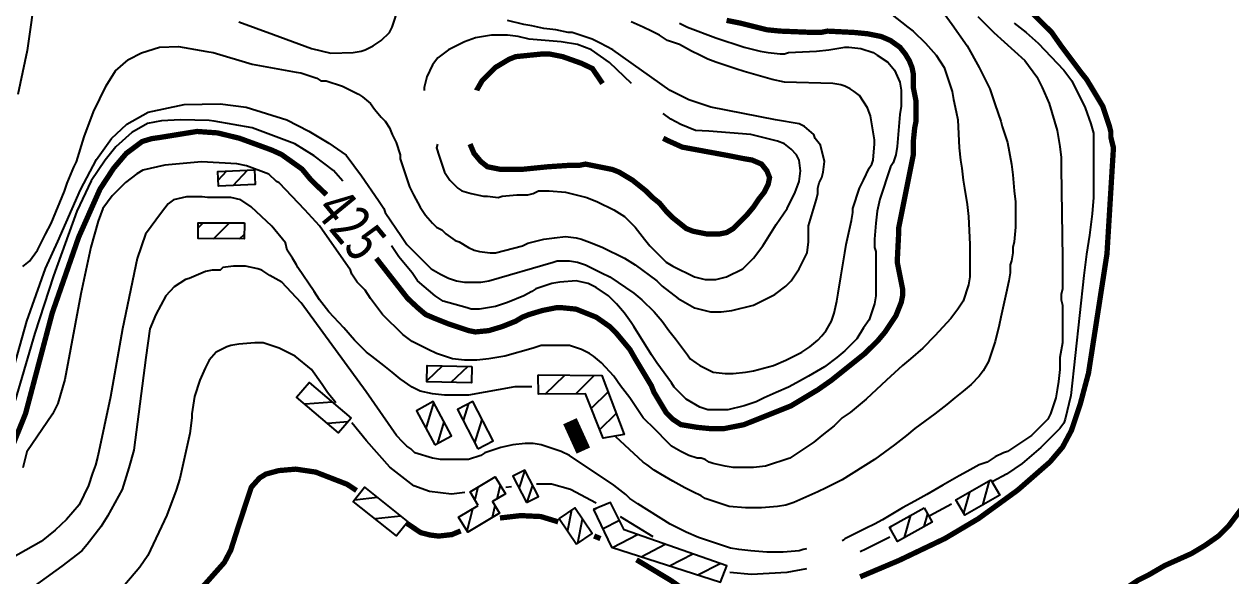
# Model space of a CAD drawing. Extents: x 35515948 to 35520624, y 3302916 to 3308279.
# Drawn here: x 35518052 to 35518622, y 3306017 to 3306278 of the extents above; entities that cross this region are included whole.
import ezdxf
from ezdxf.enums import TextEntityAlignment as Align

# ---------------------------------------------------------------- set-up
doc = ezdxf.new("R2010")
doc.units = 0
doc.header["$LTSCALE"] = 10000
doc.header["$MEASUREMENT"] = 0
for name, color, linetype in [('2112', 7, 'CONTINUOUS'), ('2113', 7, 'CONTINUOUS'), ('8112', 34, 'CONTINUOUS'), ('HY_DX_DGXZ', 3, 'CONTINUOUS')]:
    doc.layers.add(name, color=color, linetype=linetype)
doc.styles.add('正等线体', font='simhei.ttf', dxfattribs={"width": 0.8})

msp = doc.modelspace()

# ---------------------------------------------------------------- linework, layer by layer
at = {"layer": '2112', "linetype": 'Continuous', "ltscale": 0.005, "const_width": 7, "flags": 128}
msp.add_lwpolyline([(35518310.11, 3306090.18), (35518316.43, 3306076.28)], dxfattribs=at)
at = {"layer": '2113', "linetype": 'Continuous', "ltscale": 0.005}
for p, q in [((35518143.87, 3306204.14), (35518147.86, 3306208.48)), ((35518150.99, 3306201.61), (35518157.68, 3306208.91)), ((35518160.81, 3306202.04), (35518161.33, 3306202.6)), ((35518134.41, 3306181.62), (35518136.82, 3306184)), ((35518141.59, 3306176.45), (35518149.16, 3306183.95)), ((35518153.93, 3306176.4), (35518156.21, 3306178.66)), ((35518249.88, 3306116.37), (35518242.51, 3306109.32)), ((35518261.77, 3306116.1), (35518253.83, 3306108.51)), ((35518298.47, 3306102.95), (35518307.64, 3306111.98)), ((35518312.9, 3306103.13), (35518321.78, 3306111.87)), ((35518186.9, 3306108.38), (35518186.7, 3306108.36)), ((35518320.22, 3306096.3), (35518328.14, 3306104.1)), ((35518197.69, 3306099.23), (35518184.95, 3306098.19)), ((35518242.12, 3306086.69), (35518245.79, 3306098.9)), ((35518259.73, 3306090.43), (35518262.31, 3306098.48)), ((35518324.24, 3306086.23), (35518332, 3306093.86)), ((35518205.08, 3306089.8), (35518195.73, 3306089.04)), ((35518247.69, 3306079.82), (35518250.69, 3306089.8)), ((35518265.13, 3306079.92), (35518268.66, 3306090.91)), ((35518286.1, 3306058.42), (35518288.87, 3306067.04)), ((35518266.6, 3306059.04), (35518265.11, 3306053.07)), ((35518277.13, 3306059.93), (35518275.49, 3306053.34)), ((35518289.87, 3306051.82), (35518292.49, 3306059.97)), ((35518508.29, 3306062.01), (35518505.15, 3306050.51)), ((35518219.1, 3306054.13), (35518208.21, 3306052.91)), ((35518498.92, 3306056.66), (35518496.18, 3306046.64)), ((35518264.01, 3306048.64), (35518261.41, 3306038.23)), ((35518274.68, 3306050.11), (35518273.3, 3306044.57)), ((35518310.77, 3306048.08), (35518308.92, 3306038.51)), ((35518321.22, 3306048.3), (35518322.68, 3306049.05)), ((35518479.06, 3306046.43), (35518477.34, 3306040.32)), ((35518230.15, 3306045.3), (35518218.13, 3306043.96)), ((35518315.91, 3306043.86), (35518313.7, 3306032.4)), ((35518325.55, 3306039.28), (35518333.45, 3306043.34)), ((35518471.05, 3306045.68), (35518468.07, 3306035.13)), ((35518330.22, 3306030.44), (35518342.1, 3306036.54)), ((35518461.78, 3306040.49), (35518461.48, 3306039.41)), ((35518343.69, 3306026.12), (35518355.12, 3306032)), ((35518357.15, 3306021.8), (35518368.14, 3306027.45)), ((35518370.62, 3306017.48), (35518381.16, 3306022.9))]:
    msp.add_line(p, q, dxfattribs=at)
for points in [[(35518161.05, 3306209.05), (35518161.35, 3306202.06), (35518143.99, 3306201.31), (35518143.69, 3306208.3)], [(35518156.23, 3306183.92), (35518156.2, 3306176.39), (35518134.39, 3306176.48), (35518134.42, 3306184.01)], [(35518263.69, 3306116.06), (35518263.51, 3306108.29), (35518242.5, 3306108.76), (35518242.67, 3306116.53)], [(35518295.04, 3306112.08), (35518325.23, 3306111.85), (35518335.76, 3306083.86), (35518325.88, 3306082.13), (35518317.46, 3306103.19), (35518295.28, 3306102.91)], [(35518206.64, 3306091.63), (35518200.79, 3306084.74), (35518180.94, 3306101.59), (35518186.79, 3306108.48)], [(35518246.23, 3306079.04), (35518254.17, 3306083.31), (35518245.51, 3306099.41), (35518237.57, 3306095.14)], [(35518266.54, 3306077.17), (35518273.8, 3306080.9), (35518264.26, 3306099.48), (35518256.99, 3306095.75)], [(35518266.77, 3306050.31), (35518262.87, 3306056.8), (35518274.73, 3306063.92), (35518279.6, 3306055.82), (35518273.47, 3306052.13), (35518276.76, 3306046.65), (35518261.77, 3306037.64), (35518257.51, 3306044.74)], [(35518289.57, 3306051.66), (35518295.26, 3306054.58), (35518288.85, 3306067.08), (35518283.16, 3306064.16)], [(35518233.5, 3306042.63), (35518228.16, 3306035.95), (35518207.71, 3306052.28), (35518213.05, 3306058.96)], [(35518509.1, 3306062.47), (35518513.28, 3306055.15), (35518496.72, 3306045.7), (35518492.54, 3306053.02)], [(35518313.25, 3306032.1), (35518320.53, 3306037.02), (35518312.34, 3306049.15), (35518305.06, 3306044.22)], [(35518321.16, 3306048.43), (35518329.72, 3306030.6), (35518381.34, 3306014.04), (35518384.29, 3306021.8), (35518335.66, 3306038.79), (35518329.35, 3306051.76)], [(35518477.47, 3306049.27), (35518481.25, 3306042.51), (35518464.87, 3306033.34), (35518461.09, 3306040.1)]]:
    msp.add_lwpolyline(points, close=True, dxfattribs=at)
at = {"layer": 'HY_DX_DGXZ', "linetype": 'Continuous', "ltscale": 0.005, "flags": 128}
for points, elevation in [([(35518153.57, 3306278.93), (35518169.96, 3306272.95), (35518187.93, 3306266.34), (35518197.07, 3306264.13), (35518207.61, 3306264.45), (35518211.42, 3306265.08), (35518213.32, 3306265.72), (35518217.13, 3306267.62), (35518220.94, 3306270.16), (35518224.75, 3306273.97), (35518226.02, 3306276.51), (35518229.2, 3306286.04)], 445), ([(35518055.95, 3306282.09), (35518055.31, 3306277.65), (35518054.68, 3306273.2), (35518053.53, 3306265.39), (35518049.12, 3306244.6)], 440), ([(35518141.53, 3306264.5), (35518159.92, 3306259), (35518180.68, 3306255.25), (35518182.84, 3306254.92), (35518190.46, 3306252.38), (35518192.37, 3306251.11), (35518194.91, 3306251.11), (35518202.53, 3306248.57), (35518206.34, 3306246.67), (35518210.15, 3306244.76), (35518212.05, 3306243.49), (35518215.86, 3306240.32), (35518217.77, 3306237.78), (35518220.94, 3306233.97), (35518222.85, 3306232.06), (35518224.75, 3306228.89), (35518226.02, 3306225.71), (35518227.93, 3306221.9), (35518229.83, 3306216.19), (35518229.83, 3306214.28), (35518232.37, 3306206.66), (35518233.64, 3306202.85), (35518234.28, 3306200.95), (35518236.18, 3306197.14), (35518239.36, 3306191.42), (35518241.9, 3306187.61), (35518245.07, 3306183.8), (35518246.98, 3306181.9), (35518249.52, 3306180.63), (35518251.42, 3306178.72), (35518255.87, 3306175.55), (35518257.77, 3306174.91), (35518262.22, 3306172.37), (35518264.76, 3306171.1), (35518267.3, 3306170.47), (35518272.38, 3306169.83), (35518274.92, 3306169.83), (35518287.62, 3306173.01), (35518290.16, 3306174.28), (35518297.78, 3306176.18), (35518302.86, 3306176.82), (35518307.94, 3306177.45), (35518313.02, 3306176.82), (35518315.56, 3306176.18), (35518320.64, 3306174.28), (35518325.72, 3306172.37), (35518335.88, 3306167.29), (35518340.96, 3306164.12), (35518351.12, 3306156.5), (35518353.66, 3306153.96), (35518361.28, 3306148.24), (35518368.9, 3306143.8), (35518376.52, 3306141.89), (35518381.6, 3306141.89), (35518386.68, 3306142.53), (35518396.84, 3306145.07), (35518407, 3306150.15), (35518412.08, 3306153.96), (35518414.62, 3306156.5), (35518418.43, 3306162.21), (35518422.24, 3306169.83), (35518422.87, 3306174.91), (35518422.87, 3306182.53), (35518426.68, 3306195.23), (35518427.32, 3306197.77), (35518427.32, 3306200.31), (35518427.95, 3306202.85), (35518429.22, 3306205.39), (35518429.86, 3306207.93), (35518430.49, 3306213.01), (35518428.59, 3306220.63), (35518426.05, 3306223.81), (35518425.41, 3306225.71), (35518420.97, 3306229.52), (35518418.43, 3306230.79), (35518407.23, 3306232.62), (35518376.66, 3306238.61), (35518366.25, 3306242.07), (35518357.43, 3306246.48), (35518330.32, 3306265.69), (35518324.45, 3306268.89), (35518320.64, 3306270.8), (35518311.11, 3306273.97), (35518309.21, 3306273.97), (35518303.49, 3306275.24), (35518297.78, 3306275.88), (35518292.06, 3306277.15), (35518288.25, 3306277.78), (35518280.63, 3306279.69)], 440), ([(35518339.16, 3306249.83), (35518328.74, 3306259.71), (35518320.23, 3306265.69), (35518313.65, 3306268.26), (35518306.03, 3306269.53), (35518298.41, 3306270.16), (35518290.79, 3306270.8), (35518285.71, 3306272.07), (35518280.63, 3306272.7), (35518273.01, 3306272.7), (35518265.39, 3306271.43), (35518260.31, 3306269.53), (35518252.69, 3306265.72), (35518247.61, 3306261.91), (35518245.07, 3306258.73), (35518242.53, 3306253.02), (35518241.26, 3306247.94), (35518241.26, 3306246.57)], 445), ([(35518051.51, 3306163.35), (35518054.68, 3306165.89), (35518058.49, 3306170.97), (35518062.3, 3306178.59), (35518064.84, 3306183.67), (35518071.19, 3306198.91), (35518072.46, 3306202.72), (35518075.63, 3306210.34), (35518076.91, 3306212.88), (35518080.57, 3306224.65), (35518084.93, 3306236.41), (35518090.87, 3306248.7), (35518095.32, 3306255.81), (35518101.26, 3306261.1), (35518101.47, 3306261.26), (35518107.6, 3306264.32), (35518116.15, 3306267.02), (35518125.13, 3306267.29), (35518138.47, 3306265.02), (35518141.53, 3306264.5), (35518141.53, 3306264.5)], 440), ([(35518247.44, 3306221.2), (35518246.98, 3306219.36), (35518248.25, 3306215.55), (35518250.79, 3306207.93), (35518253.33, 3306204.12), (35518257.14, 3306200.31), (35518259.04, 3306199.04), (35518263.49, 3306197.77), (35518269.2, 3306196.5), (35518271.11, 3306196.5), (35518276.19, 3306195.87), (35518278.09, 3306196.5), (35518285.08, 3306197.14), (35518290.16, 3306197.14), (35518292.7, 3306197.77), (35518295.24, 3306199.04), (35518300.32, 3306199.04), (35518307.94, 3306198.41), (35518318.1, 3306195.87), (35518323.18, 3306193.96), (35518330.8, 3306190.15), (35518335.88, 3306186.98), (35518340.96, 3306181.9), (35518345.4, 3306176.18), (35518347.94, 3306173.01), (35518355.56, 3306165.39), (35518358.74, 3306163.48), (35518368.9, 3306158.4), (35518373.98, 3306157.13), (35518379.06, 3306157.13), (35518384.14, 3306158.4), (35518391.76, 3306162.21), (35518396.84, 3306167.29), (35518401.28, 3306173.01), (35518404.46, 3306178.09), (35518407.63, 3306183.17), (35518412.71, 3306190.79), (35518416.52, 3306198.41), (35518418.43, 3306203.49), (35518419.06, 3306208.57), (35518418.43, 3306213.65), (35518417.16, 3306216.19), (35518414.62, 3306218.73), (35518411.44, 3306221.27), (35518408.27, 3306222.54), (35518395.57, 3306225.71), (35518375.71, 3306227.27), (35518369.4, 3306227.58), (35518362.47, 3306230.42), (35518357.74, 3306232.94), (35518354.18, 3306235.67)], 445)]:
    msp.add_lwpolyline(points, dxfattribs=dict(at, elevation=elevation))
at = {"layer": 'HY_DX_DGXZ', "linetype": 'Continuous', "ltscale": 0.005}
for points, elevation in [([(35518461.61, 3306282.86), (35518469.86, 3306276.51), (35518472.4, 3306274.61), (35518478.12, 3306268.89), (35518483.2, 3306263.18), (35518487.01, 3306257.46), (35518490.82, 3306246.03), (35518491.45, 3306242.22), (35518492.72, 3306236.51), (35518493.36, 3306232.7), (35518493.99, 3306219.36), (35518494.63, 3306213.65), (35518495.26, 3306209.84), (35518495.9, 3306204.12), (35518496.53, 3306200.31), (35518497.8, 3306192.69), (35518498.44, 3306186.98), (35518499.07, 3306173.64), (35518499.07, 3306158.4), (35518498.44, 3306154.59), (35518495.9, 3306146.97), (35518493.36, 3306143.16), (35518490.18, 3306138.72), (35518482.56, 3306130.46), (35518476.85, 3306124.75), (35518471.13, 3306119.67), (35518467.32, 3306116.49), (35518459.7, 3306109.51), (35518450.18, 3306100.62), (35518446.37, 3306097.44), (35518442.56, 3306094.27), (35518438.75, 3306091.73), (35518434.94, 3306087.92), (35518429.22, 3306083.47), (35518425.41, 3306080.3), (35518413.98, 3306072.68), (35518402.55, 3306068.87), (35518396.84, 3306068.23), (35518387.31, 3306068.23), (35518383.5, 3306068.87), (35518377.79, 3306070.14), (35518375.88, 3306070.77), (35518373.98, 3306072.04), (35518372.07, 3306072.68), (35518370.17, 3306072.68), (35518366.36, 3306073.95), (35518362.55, 3306075.85), (35518358.1, 3306078.39), (35518348.58, 3306087.92), (35518346.67, 3306089.82), (35518344.77, 3306091.73), (35518342.23, 3306095.54), (35518338.42, 3306101.25), (35518333.97, 3306106.97), (35518330.8, 3306111.41), (35518325.08, 3306117.76), (35518321.27, 3306120.94), (35518319.37, 3306122.21), (35518315.56, 3306124.11), (35518309.84, 3306126.02), (35518306.03, 3306126.02), (35518302.22, 3306126.02), (35518296.51, 3306126.02), (35518292.7, 3306124.75), (35518279.36, 3306120.94), (35518275.55, 3306120.3), (35518271.74, 3306119.67), (35518266.03, 3306119.03), (35518260.31, 3306119.03), (35518254.6, 3306119.67), (35518246.98, 3306122.21), (35518243.17, 3306124.11), (35518239.36, 3306126.02), (35518235.55, 3306127.92), (35518231.1, 3306131.1), (35518221.58, 3306140.62), (35518215.86, 3306148.24), (35518213.32, 3306152.05), (35518209.51, 3306155.86), (35518206.97, 3306159.67), (35518206.34, 3306161.58), (35518191.73, 3306182.53), (35518184.75, 3306190.15), (35518172.68, 3306202.85), (35518171.41, 3306203.49), (35518167.77, 3306207.03), (35518157.22, 3306210.96), (35518152.6, 3306211.91), (35518135.95, 3306212.87), (35518118.68, 3306211.22), (35518108.23, 3306208.81), (35518105.48, 3306207.16), (35518100.08, 3306203.05), (35518093.78, 3306196.76), (35518089.36, 3306190.77), (35518087.16, 3306184.79), (35518083.69, 3306172.5), (35518078.96, 3306150.46), (35518071.4, 3306109.82), (35518068.02, 3306098.58), (35518065.48, 3306093.5), (35518053.41, 3306075.72), (35518052.14, 3306070.64), (35518051.51, 3306068.1)], 420), ([(35518487.01, 3306282.86), (35518490.82, 3306277.78), (35518497.8, 3306267.62), (35518503.52, 3306257.46), (35518508.6, 3306247.3), (35518511.14, 3306239.68), (35518513.68, 3306232.06), (35518514.31, 3306229.52), (35518516.85, 3306221.9), (35518518.76, 3306211.74), (35518519.39, 3306206.66), (35518520.03, 3306199.04), (35518520.66, 3306193.96), (35518520.66, 3306181.9), (35518520.03, 3306174.91), (35518519.39, 3306172.37), (35518519.39, 3306169.83), (35518518.76, 3306166.02), (35518518.12, 3306164.12), (35518518.12, 3306160.31), (35518517.49, 3306156.5), (35518516.22, 3306150.78), (35518514.95, 3306145.07), (35518513.68, 3306139.35), (35518513.04, 3306135.54), (35518511.14, 3306127.92), (35518507.96, 3306118.4), (35518505.42, 3306113.95), (35518503.52, 3306111.41), (35518499.71, 3306107.6), (35518495.9, 3306104.43), (35518492.09, 3306101.25), (35518488.28, 3306098.08), (35518482.56, 3306093.63), (35518473.04, 3306086.65), (35518469.23, 3306083.47), (35518463.51, 3306079.03), (35518453.99, 3306072.04), (35518438.75, 3306062.52), (35518434.94, 3306060.61), (35518431.13, 3306058.71), (35518427.32, 3306056.8), (35518421.6, 3306054.26), (35518415.89, 3306051.72), (35518412.08, 3306050.45), (35518408.27, 3306049.82), (35518400.65, 3306049.18), (35518393.03, 3306049.18), (35518385.41, 3306049.82), (35518373.98, 3306053.63), (35518372.07, 3306054.9), (35518368.26, 3306056.8), (35518364.45, 3306058.71), (35518358.74, 3306061.88), (35518353.02, 3306065.06), (35518349.85, 3306066.96), (35518346.67, 3306069.5), (35518344.77, 3306070.77), (35518342.44, 3306072.83), (35518331.85, 3306082.8)], 415), ([(35518502.88, 3306281.59), (35518510.5, 3306273.97), (35518525.11, 3306260.64), (35518530.82, 3306253.02), (35518533.36, 3306247.94), (35518536.54, 3306240.32), (35518540.35, 3306227.62), (35518541.62, 3306220), (35518542.25, 3306214.92), (35518542.25, 3306209.84), (35518542.89, 3306167.29), (35518542.89, 3306162.85), (35518542.89, 3306157.77), (35518542.89, 3306152.69), (35518542.25, 3306150.15), (35518542.25, 3306147.61), (35518542.89, 3306145.07), (35518542.89, 3306127.29), (35518541.62, 3306120.3), (35518541.62, 3306114.59), (35518540.98, 3306108.87), (35518540.35, 3306105.06), (35518539.71, 3306101.25), (35518537.17, 3306093.63), (35518535.9, 3306091.09), (35518528.28, 3306083.47), (35518524.47, 3306080.93), (35518516.85, 3306075.85), (35518514.95, 3306075.22), (35518511.14, 3306073.31), (35518507.33, 3306070.77), (35518503.52, 3306069.5), (35518497.8, 3306066.33), (35518493.99, 3306064.42), (35518486.37, 3306059.98), (35518478.75, 3306055.53), (35518473.04, 3306052.36), (35518467.32, 3306049.18), (35518457.8, 3306043.47), (35518453.99, 3306041.56), (35518450.18, 3306039.66), (35518446.37, 3306037.75), (35518442.56, 3306035.85), (35518440.02, 3306034.58), (35518439.38, 3306033.94), (35518438.81, 3306033.66)], 410), ([(35518044.92, 3306106.99), (35518053.43, 3306137.54), (35518062.25, 3306162.42), (35518068.07, 3306175.17), (35518078.81, 3306199.61), (35518086.27, 3306213.92), (35518093.43, 3306223.76), (35518100.63, 3306230.58), (35518110.83, 3306236.33), (35518127.72, 3306239.88), (35518144.74, 3306240.19), (35518157.04, 3306238.62), (35518176.27, 3306232.63), (35518186.67, 3306227.28), (35518196.13, 3306221.61), (35518204.32, 3306215.94), (35518211.57, 3306206.18), (35518219.67, 3306194.6), (35518222.21, 3306190.79), (35518222.85, 3306188.88), (35518230.47, 3306177.45), (35518233.01, 3306173.64), (35518244.44, 3306162.21), (35518248.88, 3306159.67), (35518252.69, 3306157.77), (35518256.5, 3306156.5), (35518260.31, 3306155.86), (35518267.93, 3306155.86), (35518271.74, 3306156.5), (35518302.22, 3306165.39), (35518304.13, 3306166.02), (35518309.84, 3306166.02), (35518313.65, 3306165.39), (35518317.46, 3306164.12), (35518321.27, 3306162.21), (35518325.08, 3306160.31), (35518328.89, 3306158.4), (35518340.32, 3306150.78), (35518344.13, 3306147.61), (35518349.85, 3306141.89), (35518353.66, 3306137.45), (35518356.83, 3306133), (35518360.01, 3306129.19), (35518365.72, 3306121.57), (35518366.99, 3306119.67), (35518369.53, 3306117.76), (35518371.44, 3306116.49), (35518373.98, 3306115.22), (35518377.79, 3306113.32), (35518383.5, 3306112.68), (35518387.31, 3306112.68), (35518393.03, 3306113.32), (35518396.84, 3306113.95), (35518406.36, 3306116.49), (35518412.08, 3306119.03), (35518415.89, 3306120.94), (35518419.7, 3306122.84), (35518423.51, 3306125.38), (35518427.32, 3306128.56), (35518429.22, 3306130.46), (35518431.13, 3306133), (35518433.67, 3306137.45), (35518434.94, 3306141.26), (35518436.21, 3306146.97), (35518436.84, 3306150.78), (35518438.11, 3306158.4), (35518439.38, 3306166.02), (35518440.02, 3306169.83), (35518440.65, 3306173.64), (35518441.92, 3306179.36), (35518443.19, 3306185.07), (35518443.83, 3306188.88), (35518443.83, 3306190.79), (35518447, 3306200.31), (35518448.91, 3306204.12), (35518451.45, 3306209.84), (35518452.72, 3306211.74), (35518453.35, 3306213.65), (35518453.99, 3306221.27), (35518453.99, 3306223.17), (35518453.35, 3306226.98), (35518452.72, 3306230.79), (35518452.08, 3306234.6), (35518450.81, 3306238.41), (35518447, 3306244.13), (35518444.46, 3306246.03), (35518442.56, 3306247.3), (35518440.02, 3306248.57), (35518438.11, 3306249.21), (35518434.3, 3306249.84), (35518411.44, 3306250.48), (35518405.73, 3306251.75), (35518392.39, 3306255.56), (35518388.58, 3306256.83), (35518384.77, 3306258.1), (35518379.06, 3306260), (35518375.25, 3306261.27), (35518371.44, 3306263.18), (35518367.63, 3306265.08), (35518361.91, 3306268.26), (35518356.2, 3306270.16), (35518352.39, 3306272.7), (35518348.58, 3306274.61), (35518344.77, 3306276.51), (35518339.05, 3306279.05)], 435), ([(35518361.91, 3306278.42), (35518365.72, 3306276.51), (35518379.06, 3306271.43), (35518392.39, 3306266.99), (35518400.01, 3306265.08), (35518403.82, 3306264.45), (35518409.54, 3306263.81), (35518411.44, 3306263.81), (35518413.35, 3306264.45), (35518426.68, 3306265.08), (35518432.4, 3306265.72), (35518436.21, 3306266.35), (35518440.02, 3306266.99), (35518441.92, 3306266.99), (35518447.64, 3306266.35), (35518453.35, 3306264.45), (35518455.26, 3306263.18), (35518460.34, 3306260), (35518463.51, 3306256.19), (35518466.05, 3306250.48), (35518466.69, 3306246.67), (35518466.69, 3306239.05), (35518466.05, 3306235.24), (35518465.42, 3306227.62), (35518464.78, 3306220), (35518464.15, 3306216.19), (35518462.88, 3306212.38), (35518461.61, 3306210.47), (35518456.53, 3306195.23), (35518455.26, 3306189.52), (35518454.62, 3306183.8), (35518453.99, 3306176.18), (35518453.99, 3306172.37), (35518454.62, 3306170.47), (35518454.62, 3306149.51), (35518453.99, 3306145.7), (35518451.45, 3306138.08), (35518448.91, 3306134.27), (35518445.73, 3306129.19), (35518440.02, 3306123.48), (35518436.21, 3306120.3), (35518430.49, 3306115.86), (35518422.87, 3306111.41), (35518417.16, 3306108.24), (35518413.35, 3306106.33), (35518407.63, 3306103.79), (35518401.92, 3306101.25), (35518398.11, 3306099.35), (35518392.39, 3306097.44), (35518384.77, 3306095.54), (35518375.25, 3306095.54), (35518371.44, 3306096.81), (35518365.09, 3306100.62), (35518359.37, 3306106.33), (35518358.1, 3306108.24), (35518351.12, 3306117.76), (35518348.58, 3306121.57), (35518340.32, 3306134.91), (35518339.05, 3306136.81), (35518335.88, 3306141.26), (35518332.07, 3306145.7), (35518328.26, 3306149.51), (35518322.54, 3306153.32), (35518318.73, 3306155.23), (35518313.02, 3306156.5), (35518305.4, 3306155.86), (35518301.59, 3306155.23), (35518299.68, 3306154.59), (35518295.87, 3306153.32), (35518293.97, 3306152.69), (35518292.06, 3306151.42), (35518288.25, 3306149.51), (35518280.63, 3306146.34), (35518274.92, 3306144.43), (35518271.11, 3306143.8), (35518267.3, 3306143.16), (35518263.49, 3306143.16), (35518261.58, 3306143.8), (35518250.15, 3306146.97), (35518246.34, 3306149.51), (35518238.09, 3306156.5), (35518235.55, 3306160.31), (35518232.37, 3306164.12), (35518229.2, 3306167.93), (35518226.66, 3306171.74), (35518225.77, 3306173.07)], 430), ([(35518520.03, 3306278.42), (35518525.74, 3306273.97), (35518531.46, 3306268.89), (35518543.52, 3306256.19), (35518547.33, 3306251.11), (35518553.68, 3306238.41), (35518556.22, 3306230.79), (35518557.49, 3306226.35), (35518557.49, 3306195.87), (35518556.86, 3306188.25), (35518555.59, 3306178.09), (35518554.32, 3306169.2), (35518553.68, 3306164.12), (35518553.05, 3306159.04), (35518546.83, 3306102.3), (35518544.16, 3306091.09), (35518543.52, 3306089.19), (35518541.62, 3306086.65), (35518532.7, 3306077.8), (35518523.81, 3306070.13), (35518516.4, 3306065.16), (35518509.98, 3306061.67)], 405), ([(35518202.81, 3306203.69), (35518198.33, 3306208.7), (35518189.19, 3306215.63), (35518180.05, 3306221.3), (35518159.88, 3306228.85), (35518141.96, 3306231.97), (35518139.61, 3306232.41), (35518126, 3306232.67), (35518117, 3306232.11), (35518110.44, 3306230.91), (35518102.98, 3306226.74), (35518095.52, 3306219.88), (35518090.45, 3306213.62), (35518083.88, 3306203.79), (35518077.02, 3306189.48), (35518066.04, 3306158.96), (35518057.21, 3306131.87), (35518046.81, 3306096.28)], 430), ([(35518292.15, 3306106.49), (35518284.1, 3306106.49), (35518262.22, 3306102.52), (35518250.79, 3306102.52), (35518245.07, 3306103.16), (35518239.36, 3306104.43), (35518235.55, 3306106.33), (35518229.83, 3306110.14), (35518226.02, 3306113.32), (35518222.21, 3306116.49), (35518216.5, 3306120.94), (35518213.96, 3306122.84), (35518208.24, 3306128.56), (35518203.16, 3306134.27), (35518196.18, 3306141.89), (35518191.73, 3306147.61), (35518189.19, 3306151.42), (35518181.57, 3306162.85), (35518180.94, 3306164.12), (35518179.03, 3306167.29), (35518176.49, 3306171.1), (35518175.62, 3306174.5), (35518169.17, 3306182.35), (35518159.49, 3306191.6), (35518154.61, 3306194.82), (35518149.81, 3306195.96), (35518138.73, 3306195.96), (35518136.21, 3306196.22), (35518128.8, 3306196.22), (35518122.78, 3306194.82), (35518120.25, 3306192.99), (35518117.02, 3306188.81), (35518109.56, 3306178.55), (35518105.55, 3306167.15), (35518098.61, 3306133.77), (35518092.94, 3306101.64), (35518086.95, 3306073.61), (35518085.8, 3306069.37), (35518084.52, 3306065.56), (35518082.62, 3306059.84), (35518078.1, 3306050.64), (35518072.11, 3306043.72), (35518066.75, 3306038.68), (35518060.14, 3306033.32), (35518045.64, 3306025.13)], 415), ([(35518199.47, 3306098.88), (35518195.54, 3306103.79), (35518193, 3306107.6), (35518187.92, 3306114.59), (35518180.3, 3306120.94), (35518172.68, 3306124.75), (35518165.06, 3306127.29), (35518161.25, 3306127.29), (35518153.63, 3306126.65), (35518149.82, 3306126.02), (35518147.92, 3306125.38), (35518142.84, 3306122.84), (35518139.66, 3306119.03), (35518137.76, 3306115.22), (35518135.22, 3306109.51), (35518132.68, 3306101.89), (35518131.41, 3306093.63), (35518131.41, 3306091.73), (35518130.45, 3306084.34), (35518125.74, 3306063.06), (35518124, 3306057.57), (35518119.55, 3306045.8), (35518110.55, 3306026.67), (35518106.75, 3306021.11), (35518099.77, 3306012.85)], 405), ([(35518260.48, 3306056.44), (35518254.1, 3306055.74), (35518243.72, 3306056.87), (35518236.31, 3306059.66), (35518224.98, 3306068.38), (35518213.9, 3306080.85), (35518207.07, 3306089.38)], 405), ([(35518282.5, 3306059.21), (35518279.83, 3306058.86)], 405), ([(35518322.5, 3306051.43), (35518310.34, 3306057.83), (35518301.36, 3306060.36), (35518294.26, 3306060.36)], 405), ([(35518490.37, 3306051), (35518480.24, 3306045.43)], 405), ([(35518349.38, 3306035.46), (35518333.96, 3306044.92)], 405), ([(35518461.32, 3306035.35), (35518449.95, 3306029.67), (35518447.26, 3306028.42)], 405), ([(35518421.97, 3306020.31), (35518412.54, 3306018.59), (35518395.98, 3306017.63), (35518385.67, 3306018.58)], 405)]:
    msp.add_lwpolyline(points, dxfattribs=dict(at, elevation=elevation))
at = {"layer": 'HY_DX_DGXZ', "linetype": 'Continuous', "ltscale": 0.005, "const_width": 2.5}
for points, elevation in [([(35518384.14, 3306279.69), (35518390.49, 3306278.42), (35518403.19, 3306275.24), (35518409.54, 3306274.61), (35518425.41, 3306273.97), (35518428.59, 3306273.97), (35518431.76, 3306274.61), (35518444.46, 3306273.97), (35518450.81, 3306273.34), (35518457.16, 3306272.07), (35518461.61, 3306270.16), (35518466.05, 3306266.99), (35518468.59, 3306263.81), (35518470.5, 3306260.64), (35518471.77, 3306257.46), (35518472.4, 3306254.29), (35518472.4, 3306247.94), (35518473.67, 3306241.59), (35518473.67, 3306232.06), (35518473.04, 3306228.89), (35518472.4, 3306222.54), (35518472.4, 3306216.19), (35518471.13, 3306209.84), (35518469.86, 3306203.49), (35518465.42, 3306181.26), (35518465.42, 3306178.09), (35518464.78, 3306165.39), (35518466.05, 3306159.04), (35518467.32, 3306152.69), (35518467.32, 3306149.51), (35518466.69, 3306146.34), (35518464.15, 3306139.99), (35518459.07, 3306132.37), (35518455.89, 3306128.56), (35518449.54, 3306122.21), (35518433.67, 3306109.51), (35518427.32, 3306105.06), (35518414.62, 3306097.44), (35518392.39, 3306088.55), (35518382.87, 3306086.65), (35518376.52, 3306086.65), (35518370.17, 3306087.28), (35518362.55, 3306088.55), (35518358.74, 3306091.09), (35518355.56, 3306094.27), (35518349.85, 3306103.79), (35518348.58, 3306106.97), (35518340.96, 3306119.67), (35518338.42, 3306124.11), (35518332.07, 3306131.73), (35518328.89, 3306134.91), (35518322.54, 3306139.35), (35518313.02, 3306143.16), (35518306.67, 3306143.8), (35518303.49, 3306143.8), (35518297.14, 3306142.53), (35518290.79, 3306140.62), (35518287.62, 3306139.35), (35518284.44, 3306137.45), (35518278.09, 3306134.91), (35518271.74, 3306133), (35518265.39, 3306132.37), (35518262.22, 3306133), (35518252.69, 3306136.18), (35518246.34, 3306138.72), (35518241.9, 3306140.62), (35518238.1, 3306143.85), (35518233.37, 3306148.26), (35518218.59, 3306167.18)], 425), ([(35518447.26, 3306016.58), (35518465.65, 3306024.35), (35518487.36, 3306034.72), (35518503.23, 3306044.14), (35518521.72, 3306057.57), (35518536.98, 3306070.91), (35518542.91, 3306077.89), (35518547.09, 3306085.73), (35518551.28, 3306098.21), (35518555.2, 3306112.94), (35518563.92, 3306169.27), (35518566.98, 3306219.41), (35518565.75, 3306224.44), (35518565.75, 3306226.98), (35518565.11, 3306229.52), (35518561.94, 3306239.05), (35518554.32, 3306251.75), (35518551.78, 3306254.92), (35518542.25, 3306267.62), (35518537.81, 3306273.97), (35518528.28, 3306283.5)], 400), ([(35518195.01, 3306197.28), (35518190.46, 3306201.58), (35518187.29, 3306204.76), (35518183.47, 3306209.38), (35518173.79, 3306216.27), (35518169.17, 3306218.37), (35518153.91, 3306223.95), (35518143.53, 3306226.48), (35518133.85, 3306227.17), (35518115.94, 3306224.27), (35518112.49, 3306223.79), (35518107.94, 3306222.42), (35518100.41, 3306216.8), (35518094.47, 3306209.8), (35518088.01, 3306199.94), (35518077.94, 3306177.26), (35518065.41, 3306141.32), (35518052.8, 3306093.76), (35518044.29, 3306072.66)], 425), ([(35518058.18, 3305965.37), (35518063.57, 3305966.5), (35518069.96, 3305967.56), (35518082.71, 3305971.41), (35518092.25, 3305976.39), (35518098.9, 3305981.4), (35518128.53, 3306004.03), (35518137.78, 3306013.27), (35518146.76, 3306023.39), (35518149.81, 3306029.23), (35518153.04, 3306039.35), (35518159.49, 3306058.96), (35518163.41, 3306063.33), (35518166.38, 3306065.16), (35518172.4, 3306066.81), (35518180.5, 3306067.51), (35518189.92, 3306066.12), (35518204.75, 3306060.36), (35518209.25, 3306057.41)], 400), ([(35518277.03, 3306044.41), (35518286.8, 3306045.54), (35518296.31, 3306045.1), (35518304.57, 3306042.59)], 400), ([(35518627.34, 3306048.55), (35518621.63, 3306040.93), (35518616.55, 3306035.85), (35518610.2, 3306031.4), (35518603.85, 3306027.59), (35518591.15, 3306021.88), (35518583.53, 3306017.43), (35518578.45, 3306014.89), (35518553.33, 3305998.04), (35518542.29, 3305988.28), (35518524.32, 3305964.66), (35518519.39, 3305959.01), (35518516.22, 3305956.47), (35518509.87, 3305952.03), (35518506.69, 3305950.12), (35518496.53, 3305945.68), (35518491.45, 3305943.77), (35518481.29, 3305940.6), (35518472.9, 3305937.33)], 400), ([(35518233.22, 3306041.74), (35518234.48, 3306040.92), (35518239.54, 3306037.51), (35518243.9, 3306036.38), (35518248.08, 3306035.86), (35518254.27, 3306036.56), (35518258.46, 3306038.3)], 400), ([(35518321.52, 3306035.92), (35518324.52, 3306034.66)], 400), ([(35518341.57, 3306024.66), (35518358.13, 3306014.67), (35518363.18, 3306011.08), (35518366.36, 3306009.18), (35518370.17, 3306006.64), (35518374.61, 3306005.37), (35518384.14, 3306002.83), (35518387.31, 3306002.19), (35518406.36, 3306002.19), (35518415.89, 3306004.1), (35518422.24, 3306006), (35518430.07, 3306009.31)], 400)]:
    msp.add_lwpolyline(points, dxfattribs=dict(at, elevation=elevation))
at = {"layer": 'HY_DX_DGXZ', "linetype": 'Continuous', "ltscale": 0.005, "const_width": 2.5, "elevation": 450, "flags": 128}
for points in [[(35518325.52, 3306249.83), (35518320.72, 3306256.91), (35518315.56, 3306259.37), (35518306.67, 3306262.54), (35518300.32, 3306263.81), (35518297.14, 3306263.81), (35518290.79, 3306263.18), (35518284.44, 3306262.54), (35518281.27, 3306261.27), (35518274.92, 3306257.46), (35518268.57, 3306251.11), (35518266.03, 3306246.67), (35518266, 3306246.57)], [(35518262.88, 3306221.2), (35518264.76, 3306216.82), (35518267.93, 3306213.01), (35518271.11, 3306210.47), (35518277.46, 3306209.2), (35518286.98, 3306209.2), (35518293.33, 3306209.84), (35518299.68, 3306210.47), (35518309.21, 3306211.11), (35518314.29, 3306211.11), (35518317.46, 3306211.74), (35518330.16, 3306209.2), (35518333.34, 3306207.93), (35518339.69, 3306204.12), (35518346.04, 3306199.04), (35518349.21, 3306195.87), (35518352.39, 3306193.33), (35518355.56, 3306189.52), (35518358.74, 3306186.34), (35518365.09, 3306181.26), (35518368.26, 3306179.99), (35518374.61, 3306178.72), (35518380.96, 3306178.72), (35518384.14, 3306179.36), (35518387.31, 3306181.26), (35518393.66, 3306187.61), (35518396.84, 3306191.42), (35518399.38, 3306195.23), (35518401.92, 3306198.41), (35518403.82, 3306202.22), (35518404.46, 3306205.39), (35518403.19, 3306208.57), (35518400.65, 3306211.74), (35518396.2, 3306213.65), (35518392.39, 3306214.28), (35518386.04, 3306215.55), (35518363.19, 3306219.76), (35518356.04, 3306222.99), (35518354.18, 3306223.98)]]:
    msp.add_lwpolyline(points, dxfattribs=at)
at = {"layer": 'HY_DX_DGXZ', "linetype": 'Continuous', "ltscale": 0.005}
msp.add_polyline3d([(35518421.97, 3306029.85, 410), (35518421.97, 3306029.85, 410), (35518420.33, 3306029.5, 410), (35518418.43, 3306028.86, 410), (35518410.81, 3306028.23, 410), (35518403.19, 3306028.23, 410), (35518395.57, 3306028.86, 410), (35518389.85, 3306029.5, 410), (35518386.04, 3306030.13, 410), (35518370.8, 3306035.21, 410), (35518365.09, 3306037.75, 410), (35518361.28, 3306039.66, 410), (35518357.47, 3306041.56, 410), (35518342.23, 3306051.09, 410), (35518338.42, 3306053.63, 410), (35518336.51, 3306055.53, 410), (35518330.8, 3306059.98, 410), (35518309.84, 3306073.95, 410), (35518306.03, 3306075.85, 410), (35518296.51, 3306079.03, 410), (35518292.7, 3306079.66, 410), (35518288.89, 3306079.66, 410), (35518283.17, 3306079.03, 410), (35518277.46, 3306077.76, 410), (35518269.84, 3306075.22, 410), (35518267.93, 3306073.95, 410), (35518262.22, 3306072.04, 410), (35518248.88, 3306072.04, 410), (35518245.07, 3306072.68, 410), (35518236.82, 3306075.22, 410), (35518234.91, 3306077.12, 410), (35518233.01, 3306078.39, 410), (35518231.1, 3306080.3, 410), (35518228.2, 3306083.38, 410), (35518213.73, 3306104.13, 410), (35518183.03, 3306146.17, 410), (35518173.95, 3306155.86, 410), (35518168.24, 3306159.04, 410), (35518164.43, 3306161.58, 410), (35518162.52, 3306162.21, 410), (35518156.81, 3306163.48, 410), (35518151.09, 3306163.48, 410), (35518146.01, 3306162.85, 410), (35518144.74, 3306161.58, 410), (35518140.93, 3306161.58, 410), (35518137.78, 3306160.9, 410), (35518130.19, 3306157.67, 410), (35518128.36, 3306157.24, 410), (35518123.04, 3306153.75, 410), (35518119.12, 3306149.39, 410), (35518114.37, 3306140.7, 410), (35518111.54, 3306133.77, 410), (35518109.65, 3306120.22, 410), (35518103.97, 3306076.44, 410), (35518101.67, 3306068.1, 410), (35518098.49, 3306057.94, 410), (35518091.51, 3306045.24, 410), (35518088.34, 3306040.16, 410), (35518081.98, 3306031.9, 410), (35518079.36, 3306028.91, 410), (35518069.91, 3306021.67, 410), (35518049.42, 3306006.86, 410)], dxfattribs=at)

# ---------------------------------------------------------------- texts
at = {"layer": '8112', "linetype": 'Continuous', "ltscale": 0.005, "style": '正等线体', "width": 0.8}
msp.add_text('425', height=20, rotation=309.4006, dxfattribs=at).set_placement((35518196.5, 3306195.82), align=Align.MIDDLE_LEFT)

doc.saveas('drawing.dxf')
